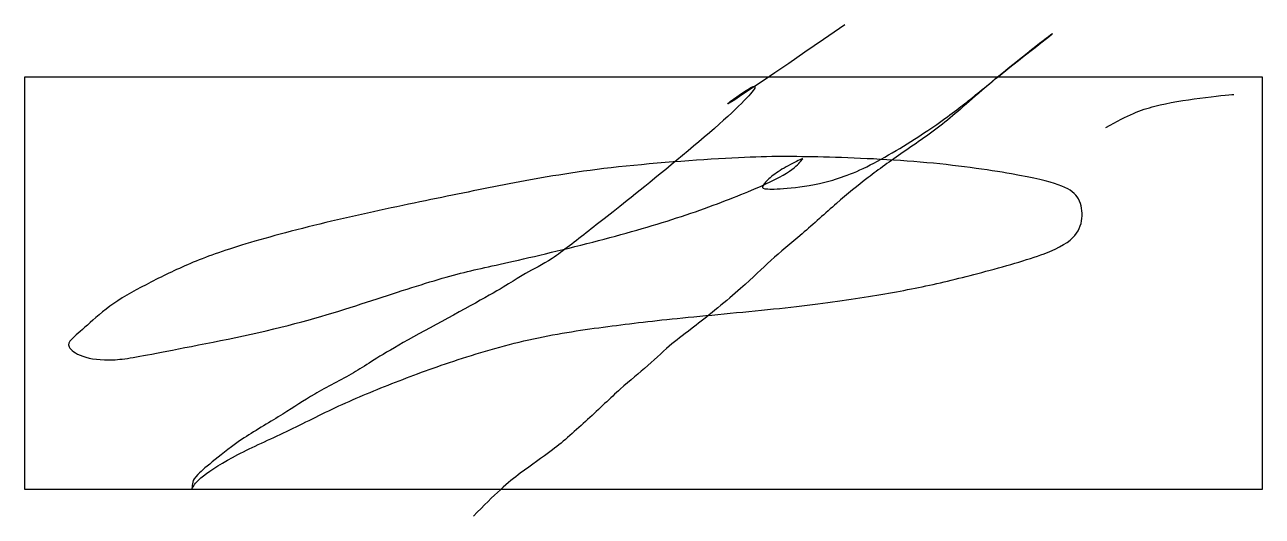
# Model space of a CAD drawing. Header units: millimetres. Extents: x 2613.1 to 2628.1, y 1090 to 1095.9.
import ezdxf

# ---------------------------------------------------------------- set-up
doc = ezdxf.new("R2010")
doc.units = ezdxf.units.MM

msp = doc.modelspace()

# ---------------------------------------------------------------- linework, layer by layer
msp.add_lwpolyline([(2613.125, 1095.29), (2628.125, 1095.29), (2628.125, 1090.29), (2613.125, 1090.29)], close=True)
at = {"color": 5, "lineweight": 25}
for points in [[(2623.066, 1095.921), (2621.597, 1094.909), (2621.584, 1094.935), (2622.126, 1095.309), (2621.751, 1094.87), (2620.448, 1093.8), (2619.957, 1093.425), (2619.492, 1093.051), (2619.195, 1092.922), (2618.886, 1092.703), (2617.479, 1091.955), (2617.143, 1091.71), (2616.601, 1091.439), (2616.291, 1091.219), (2615.749, 1090.91), (2615.413, 1090.639), (2615.194, 1090.458), (2615.155, 1090.381), (2615.155, 1090.304), (2615.142, 1090.291), (2615.232, 1090.433), (2615.68, 1090.718), (2616.299, 1090.987), (2616.922, 1091.31), (2617.611, 1091.594), (2618.339, 1091.863), (2619.302, 1092.144), (2620.207, 1092.271), (2621.016, 1092.368), (2622.332, 1092.484), (2623.288, 1092.613), (2624.011, 1092.742), (2624.695, 1092.909), (2625.573, 1093.155), (2625.895, 1093.361), (2625.96, 1093.606), (2625.91, 1093.857), (2625.702, 1093.98), (2625.198, 1094.109), (2624.011, 1094.277), (2622.642, 1094.328), (2621.855, 1094.328), (2620.125, 1094.199), (2619.041, 1094.006), (2618.085, 1093.812), (2616.911, 1093.567), (2615.775, 1093.271), (2615.146, 1093.047), (2614.652, 1092.806), (2614.178, 1092.55), (2613.864, 1092.264), (2613.67, 1092.097), (2613.632, 1092.032), (2613.787, 1091.89), (2614.187, 1091.839), (2614.639, 1091.929), (2616.33, 1092.251), (2617.427, 1092.613), (2618.343, 1092.909), (2618.873, 1093.013), (2620.125, 1093.309), (2621.106, 1093.593), (2621.958, 1093.916), (2622.41, 1094.135), (2622.552, 1094.29), (2622.578, 1094.316), (2622.345, 1094.199), (2622.165, 1094.083), (2622.061, 1093.967), (2622.061, 1093.929), (2622.281, 1093.929), (2622.745, 1093.98), (2623.288, 1094.148), (2624.088, 1094.638), (2624.553, 1094.986), (2624.824, 1095.219), (2625.98, 1096.121), (2624.746, 1095.167), (2624.295, 1094.728), (2623.752, 1094.367), (2623.339, 1094.07), (2622.978, 1093.774), (2622.539, 1093.374), (2622.152, 1093.064), (2621.868, 1092.768), (2621.183, 1092.213), (2620.99, 1092.084), (2620.68, 1091.787), (2620.357, 1091.529), (2619.957, 1091.142), (2619.505, 1090.742), (2619.157, 1090.523), (2618.821, 1090.239), (2618.563, 1089.968)], [(2626.231, 1094.677), (2626.502, 1094.832), (2626.799, 1094.948), (2627.38, 1095.038), (2627.728, 1095.077), (2627.78, 1095.077)]]:
    msp.add_open_spline(points, degree=3, dxfattribs=at)

doc.saveas('drawing.dxf')
